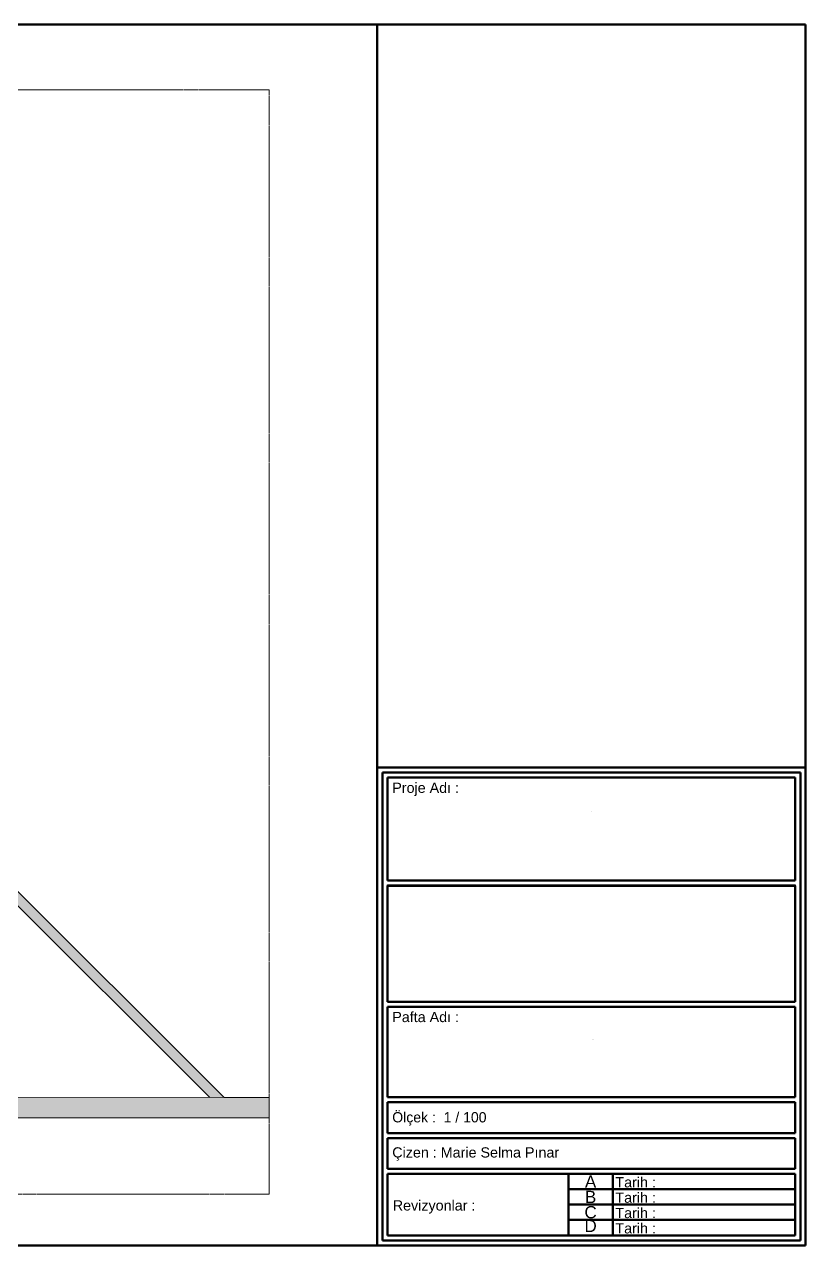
# Model space of a CAD drawing. Header units: millimetres. Extents: x 89237 to 96871, y -22823 to -19192.
# Drawn here: x 95726 to 96871, y -22694 to -20904 of the extents above; entities that cross this region are included whole.
import ezdxf

# ---------------------------------------------------------------- set-up
doc = ezdxf.new("R2010")
doc.units = ezdxf.units.MM
doc.header["$LTSCALE"] = 5
doc.linetypes.add('LTYPE_5', pattern=[1.1, 0.8, -0.1, 0.1, -0.1])
doc.layers.add('AKS_CIZGILERI', color=7, linetype='LTYPE_5', lineweight=13, true_color=0xb20000)
doc.layers.add('TEFRIS_022', color=7, linetype='Continuous', lineweight=13, true_color=0xf50000)
doc.layers.add('KALEM0.35', color=51, linetype='Continuous', lineweight=40)
doc.layers.add('KALEM0.45', color=32, linetype='Continuous', lineweight=50)
doc.styles.add('ARIAL', font='arial.ttf')
picture_1 = doc.add_image_def('image1.jpg', size_in_pixel=(1686, 484))

msp = doc.modelspace()

# ---------------------------------------------------------------- hatches: boundary and pattern name
at = {"true_color": 0xa0a0a0}
msp.add_hatch(color=253, dxfattribs=at).paths.add_polyline_path([(95571.8, -22030), (95561.2, -22040.6), (95998, -22476.4), (96019.2, -22476.4)])
at = {"true_color": 0x575757}
msp.add_hatch(color=251, dxfattribs=at).paths.add_polyline_path([(96085.3, -22506.5), (96085.3, -22476.5), (94641.8, -22476.5), (94641.8, -22506.1)])

# ---------------------------------------------------------------- linework, layer by layer
at = {"layer": 'AKS_CIZGILERI'}
for p, q in [((96085.3, -20999.3), (93605.9, -20999.3)), ((96085.3, -22618.5), (96085.3, -20999.3))]:
    msp.add_line(p, q, dxfattribs=at)
msp.add_lwpolyline([(93605.9, -22618.5), (96085.3, -22618.5)], dxfattribs=at)
at = {"layer": 'KALEM0.45'}
for p, q in [((96871.1, -20903.6), (93577.6, -20903.6)), ((96243.6, -21992.7), (96243.6, -20903.6)), ((96871.1, -22693.7), (96871.1, -20903.6)), ((96243.6, -21992.7), (96871.1, -21992.7)), ((96243.6, -21992.7), (96243.6, -22693.7)), ((96863.6, -22000.2), (96251.1, -22000.2)), ((96251.1, -22000.2), (96251.1, -22686.2)), ((96863.6, -22686.2), (96863.6, -22000.2)), ((96871.1, -22693.7), (96871.1, -21992.7)), ((96856.1, -22007.7), (96258.6, -22007.7)), ((96258.6, -22007.7), (96258.6, -22158.7)), ((96856.1, -22158.7), (96856.1, -22007.7)), ((96856.1, -22158.7), (96258.6, -22158.7)), ((96258.6, -22166.2), (96258.6, -22336.2)), ((96856.1, -22166.2), (96258.6, -22166.2)), ((96856.1, -22336.2), (96856.1, -22166.2)), ((96856.1, -22336.2), (96258.6, -22336.2)), ((96258.6, -22343.7), (96258.6, -22476.2)), ((96856.1, -22343.7), (96258.6, -22343.7)), ((96856.1, -22476.2), (96856.1, -22343.7)), ((96856.1, -22476.2), (96258.6, -22476.2)), ((96856.1, -22483.7), (96258.6, -22483.7)), ((96258.6, -22483.7), (96258.6, -22506.2)), ((96856.1, -22528.7), (96856.1, -22483.7)), ((96258.6, -22506.2), (96258.6, -22528.7)), ((96856.1, -22528.7), (96258.6, -22528.7)), ((96856.1, -22536.2), (96258.6, -22536.2)), ((96258.6, -22536.2), (96258.6, -22558.7)), ((96856.1, -22581.2), (96856.1, -22536.2)), ((96258.6, -22558.7), (96258.6, -22581.2)), ((96856.1, -22581.2), (96258.6, -22581.2)), ((96856.1, -22588.7), (96258.6, -22588.7)), ((96258.6, -22588.7), (96258.6, -22678.7)), ((96523.6, -22588.7), (96523.6, -22678.7)), ((96588.6, -22588.7), (96588.6, -22678.7)), ((96856.1, -22678.7), (96856.1, -22588.7)), ((96856.1, -22611.2), (96523.6, -22611.2)), ((96856.1, -22633.7), (96523.6, -22633.7)), ((96856.1, -22656.2), (96523.6, -22656.2)), ((96856.1, -22678.7), (96258.6, -22678.7)), ((96856.1, -22678.7), (96523.6, -22678.7)), ((93577.6, -22693.7), (96871.1, -22693.7)), ((96251.1, -22686.2), (96863.6, -22686.2))]:
    msp.add_line(p, q, dxfattribs=at)
at = {"layer": 'TEFRIS_022'}
for p, q in [((95571.8, -22030), (96019.2, -22476.4)), ((95998, -22476.4), (95561.2, -22040.6)), ((96070.8, -22476.4), (94641.8, -22476.1)), ((96019.2, -22476.4), (96085.3, -22476.5)), ((96019.2, -22506.4), (94641.8, -22506)), ((96019.2, -22506.4), (96085.3, -22506.5))]:
    msp.add_line(p, q, dxfattribs=at)

# ---------------------------------------------------------------- texts
at = {"layer": 'KALEM0.35', "style": 'ARIAL'}
for s, insert, char_height, width, attachment_point in [('\\W1.00;Proje\\~Adı\\~:', (96265.5, -22015.1), 15, 105.502, 1), ('\\W1.00;Pafta\\~Adı\\~:', (96265.5, -22351.1), 15, 105.231, 1), ('\\W0.98;Ölçek\\~:\\~\\~1\\~/\\~100', (96265.5, -22498.1), 15, 148.377, 1), ('Çizen\\~:\\~Marie Selma Pınar', (96265.5, -22549.6), 15, 277.984, 1), ('\\W0.99;A', (96556.1, -22599.9), 18, 25.679, 5), ('\\W1.00;Tarih\\~:', (96592.5, -22593.4), 15, 66.992, 1), ('\\W1.00;Revizyonlar\\~:', (96266.2, -22627.3), 15, 129.282, 1), ('\\W0.99;B', (96556.1, -22622.4), 18, 25.679, 5), ('\\W1.00;Tarih\\~:', (96592.5, -22615.9), 15, 66.992, 1), ('\\W0.99;C', (96556.1, -22644.9), 18, 27.244, 5), ('\\W1.00;Tarih\\~:', (96592.5, -22638.4), 15, 66.992, 1), ('\\W0.99;D', (96556.1, -22664.9), 18, 27.244, 5), ('\\W1.00;Tarih\\~:', (96592.5, -22660.9), 15, 66.992, 1)]:
    msp.add_mtext(s, dxfattribs=dict(at, insert=insert, char_height=char_height, width=width, attachment_point=attachment_point))
at = {"layer": 'KALEM0.35', "attachment_point": 2, "line_spacing_factor": 0.783133, "style": 'ARIAL'}
for s, insert, char_height, width in [('{\\fArial|i0|b0;\\H0.250000;\\W1.000000;\\c3267675391l;ELYSIUM ELIT KOŞUYOLU}\\P{\\fArial|i0|b0;\\H0.250000;\\W1.000000;\\c3267675391l;SÜTİŞ}\\P', (96558.8, -22056.8), 25, 453.768), ('{\\fArial|i0|b0;\\H0.200000;\\W1.000000;\\c3267675391l;BODRUM KAT PLANI}\\P{\\fArial|i0|b0;\\H0.200000;\\W1.000000;\\c3267675391l;VE KESİTİ}\\P', (96559.5, -22390.7), 20, 285.35)]:
    msp.add_mtext(s, dxfattribs=dict(at, insert=insert, char_height=char_height, width=width))

# ---------------------------------------------------------------- pictures from other files: only their frames are drawn
image = msp.add_image(picture_1, insert=(96258.6, -22336.2), size_in_units=(597.5, 171.5), rotation=0)
image.dxf.flags = 7

doc.saveas('drawing.dxf')
